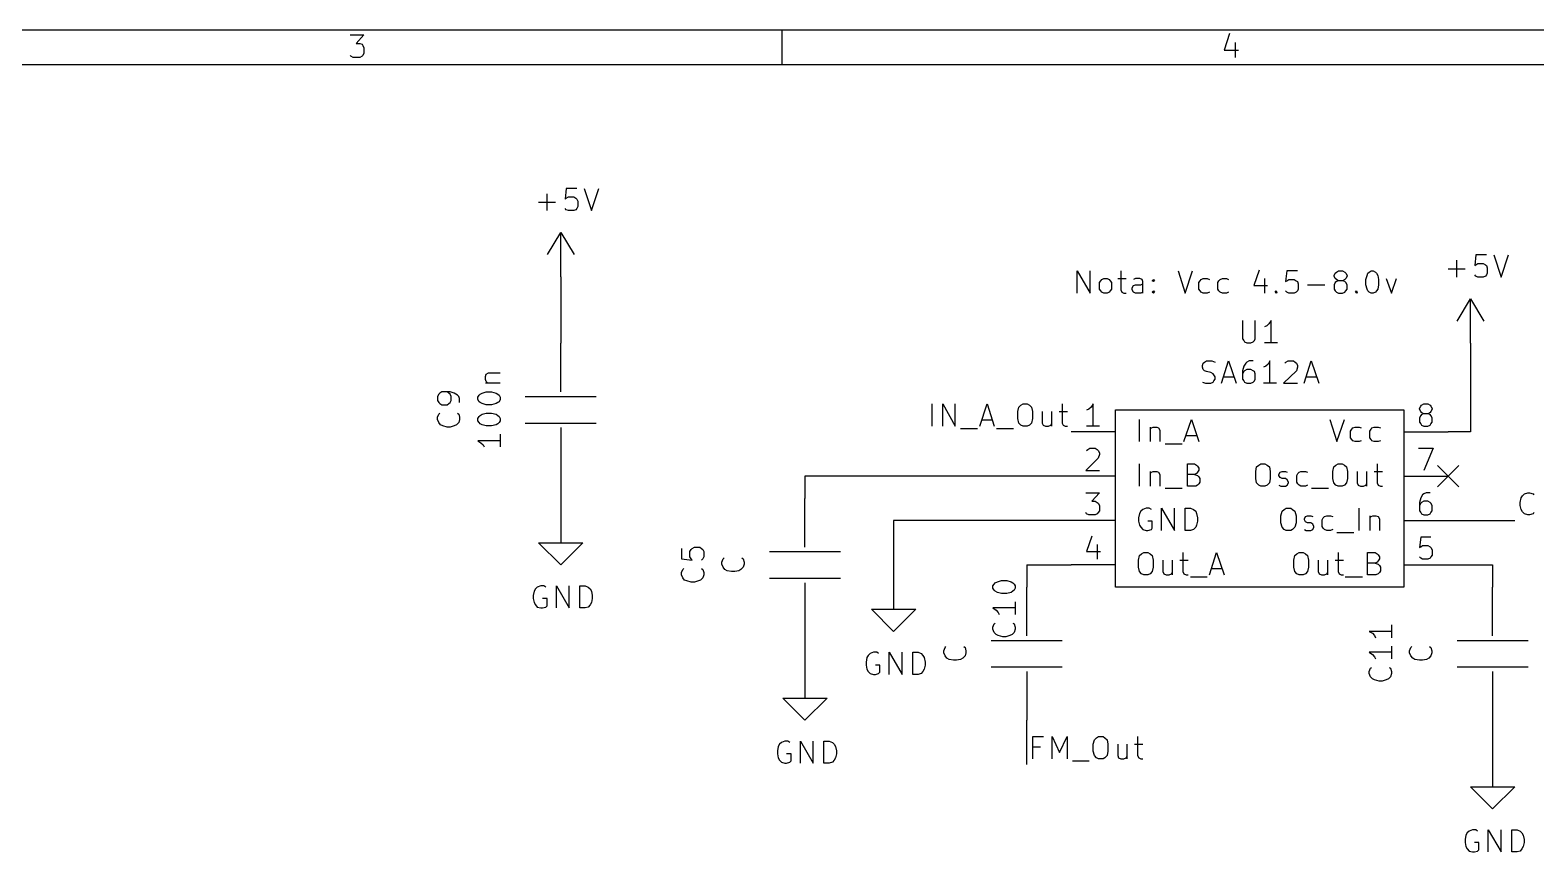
# Model space of a CAD drawing. Extents: x 0.4 to 11.3, y -7.9 to -0.4.
# Drawn here: x 4.604 to 7.998, y -2.247 to -0.394 of the extents above; entities that cross this region are included whole.
import ezdxf

# ---------------------------------------------------------------- set-up
doc = ezdxf.new("R2010")
doc.units = 0
doc.header["$MEASUREMENT"] = 0
for name, color, linetype in [('BLACK', 7, 'CONTINUOUS'), ('BLUE2', 5, 'CONTINUOUS'), ('BLUE3', 171, 'CONTINUOUS'), ('CYAN2', 4, 'CONTINUOUS'), ('GREEN2', 3, 'CONTINUOUS'), ('RED2', 1, 'CONTINUOUS')]:
    doc.layers.add(name, color=color, linetype=linetype)

msp = doc.modelspace()

# ---------------------------------------------------------------- linework, layer by layer
at = {"layer": 'BLACK', "linetype": 'CONTINUOUS'}
for p, q in [((6.637, -1.287), (6.637, -1.237)), ((6.661, -1.287), (6.661, -1.237)), ((6.661, -1.237), (6.689, -1.287)), ((6.689, -1.287), (6.689, -1.237)), ((6.744, -1.287), (6.761, -1.237)), ((6.761, -1.237), (6.777, -1.287)), ((6.83, -1.254), (6.832, -1.244)), ((6.83, -1.27), (6.83, -1.254)), ((6.832, -1.244), (6.837, -1.24)), ((6.837, -1.24), (6.842, -1.237)), ((6.842, -1.237), (6.851, -1.237)), ((6.851, -1.237), (6.856, -1.24)), ((6.856, -1.24), (6.861, -1.244)), ((6.861, -1.244), (6.863, -1.254)), ((6.863, -1.254), (6.863, -1.27)), ((6.885, -1.254), (6.885, -1.28)), ((6.906, -1.254), (6.906, -1.287)), ((6.923, -1.254), (6.942, -1.254)), ((6.93, -1.237), (6.93, -1.28)), ((6.749, -1.273), (6.773, -1.273)), ((6.832, -1.28), (6.83, -1.27)), ((6.837, -1.285), (6.832, -1.28)), ((6.842, -1.287), (6.837, -1.285)), ((6.851, -1.287), (6.842, -1.287)), ((6.856, -1.285), (6.851, -1.287)), ((6.861, -1.28), (6.856, -1.285)), ((6.863, -1.27), (6.861, -1.28)), ((6.885, -1.28), (6.887, -1.285)), ((6.887, -1.285), (6.892, -1.287)), ((6.892, -1.287), (6.899, -1.287)), ((6.899, -1.287), (6.904, -1.285)), ((6.904, -1.285), (6.906, -1.282)), ((6.93, -1.28), (6.932, -1.285)), ((6.932, -1.285), (6.937, -1.287)), ((6.937, -1.287), (6.942, -1.287)), ((6.701, -1.292), (6.739, -1.292)), ((6.782, -1.292), (6.82, -1.292)), ((7.962, -1.459), (7.964, -1.449)), ((7.962, -1.466), (7.962, -1.459)), ((7.964, -1.449), (7.967, -1.444)), ((7.967, -1.444), (7.972, -1.44)), ((7.972, -1.44), (7.979, -1.437)), ((7.979, -1.437), (7.983, -1.437)), ((7.983, -1.437), (7.991, -1.44)), ((7.991, -1.44), (7.993, -1.442)), ((7.964, -1.475), (7.962, -1.466)), ((7.967, -1.48), (7.964, -1.475)), ((7.972, -1.485), (7.967, -1.48)), ((7.979, -1.487), (7.972, -1.485)), ((7.983, -1.487), (7.979, -1.487)), ((7.991, -1.485), (7.983, -1.487)), ((7.993, -1.482), (7.991, -1.485)), ((6.864, -2.037), (6.864, -1.987)), ((6.864, -1.987), (6.888, -1.987)), ((6.907, -2.037), (6.907, -1.987)), ((6.907, -1.987), (6.924, -2.023)), ((6.924, -2.023), (6.941, -1.987)), ((6.941, -1.987), (6.941, -2.037)), ((7, -2.004), (7.003, -1.994)), ((7.003, -1.994), (7.007, -1.99)), ((7.007, -1.99), (7.012, -1.987)), ((7.012, -1.987), (7.022, -1.987)), ((7.022, -1.987), (7.026, -1.99)), ((7.026, -1.99), (7.031, -1.994)), ((7.031, -1.994), (7.033, -2.004)), ((7.1, -1.987), (7.1, -2.03)), ((6.881, -2.011), (6.864, -2.011)), ((7, -2.02), (7, -2.004)), ((7.003, -2.03), (7, -2.02)), ((7.007, -2.035), (7.003, -2.03)), ((7.012, -2.037), (7.007, -2.035)), ((7.026, -2.035), (7.022, -2.037)), ((7.031, -2.03), (7.026, -2.035)), ((7.033, -2.02), (7.031, -2.03)), ((7.033, -2.004), (7.033, -2.02)), ((7.055, -2.004), (7.055, -2.03)), ((7.055, -2.03), (7.057, -2.035)), ((7.057, -2.035), (7.062, -2.037)), ((7.069, -2.037), (7.074, -2.035)), ((7.074, -2.035), (7.076, -2.032)), ((7.076, -2.004), (7.076, -2.037)), ((7.093, -2.004), (7.112, -2.004)), ((7.1, -2.03), (7.103, -2.035)), ((7.103, -2.035), (7.107, -2.037)), ((6.953, -2.042), (6.991, -2.042)), ((7.022, -2.037), (7.012, -2.037)), ((7.062, -2.037), (7.069, -2.037)), ((7.107, -2.037), (7.112, -2.037))]:
    msp.add_line(p, q, dxfattribs=at)
at = {"layer": 'BLUE2', "linetype": 'CONTINUOUS'}
for p, q in [((7.776, -1.376), (7.824, -1.424)), ((7.824, -1.376), (7.776, -1.424))]:
    msp.add_line(p, q, dxfattribs=at)
at = {"layer": 'BLUE3', "linetype": 'CONTINUOUS'}
for p, q in [((6.964, -0.987), (6.964, -0.937)), ((6.964, -0.937), (6.993, -0.987)), ((6.993, -0.987), (6.993, -0.937)), ((7.062, -0.937), (7.062, -0.98)), ((7.191, -0.937), (7.207, -0.987)), ((7.207, -0.987), (7.224, -0.937)), ((7.374, -0.935), (7.362, -0.97)), ((7.436, -0.937), (7.433, -0.961)), ((7.46, -0.937), (7.436, -0.937)), ((7.543, -0.947), (7.545, -0.942)), ((7.543, -0.949), (7.543, -0.947)), ((7.545, -0.954), (7.543, -0.949)), ((7.545, -0.942), (7.548, -0.94)), ((7.548, -0.94), (7.553, -0.937)), ((7.553, -0.937), (7.562, -0.937)), ((7.562, -0.937), (7.567, -0.94)), ((7.567, -0.94), (7.569, -0.942)), ((7.569, -0.942), (7.572, -0.947)), ((7.572, -0.949), (7.569, -0.954)), ((7.572, -0.947), (7.572, -0.949)), ((7.614, -0.956), (7.617, -0.947)), ((7.617, -0.947), (7.619, -0.942)), ((7.619, -0.942), (7.622, -0.94)), ((7.622, -0.94), (7.626, -0.937)), ((7.626, -0.937), (7.631, -0.937)), ((7.631, -0.937), (7.636, -0.94)), ((7.636, -0.94), (7.638, -0.942)), ((7.638, -0.942), (7.641, -0.947)), ((7.641, -0.947), (7.643, -0.956)), ((7.014, -0.963), (7.017, -0.959)), ((7.014, -0.978), (7.014, -0.963)), ((7.017, -0.982), (7.014, -0.978)), ((7.017, -0.959), (7.019, -0.956)), ((7.019, -0.985), (7.017, -0.982)), ((7.019, -0.956), (7.024, -0.954)), ((7.024, -0.954), (7.031, -0.954)), ((7.031, -0.954), (7.036, -0.956)), ((7.036, -0.956), (7.038, -0.959)), ((7.038, -0.982), (7.036, -0.985)), ((7.038, -0.959), (7.041, -0.963)), ((7.041, -0.978), (7.038, -0.982)), ((7.041, -0.963), (7.041, -0.978)), ((7.055, -0.954), (7.074, -0.954)), ((7.062, -0.98), (7.064, -0.985)), ((7.088, -0.975), (7.091, -0.97)), ((7.088, -0.98), (7.088, -0.975)), ((7.091, -0.985), (7.088, -0.98)), ((7.095, -0.954), (7.091, -0.956)), ((7.091, -0.97), (7.095, -0.968)), ((7.105, -0.954), (7.095, -0.954)), ((7.095, -0.968), (7.107, -0.968)), ((7.11, -0.956), (7.105, -0.954)), ((7.107, -0.968), (7.112, -0.966)), ((7.112, -0.961), (7.11, -0.956)), ((7.112, -0.987), (7.112, -0.961)), ((7.133, -0.959), (7.136, -0.956)), ((7.136, -0.961), (7.133, -0.959)), ((7.133, -0.985), (7.136, -0.982)), ((7.136, -0.956), (7.138, -0.959)), ((7.136, -0.956), (7.136, -0.961)), ((7.138, -0.959), (7.136, -0.961)), ((7.136, -0.982), (7.138, -0.985)), ((7.136, -0.982), (7.136, -0.987)), ((7.238, -0.963), (7.241, -0.959)), ((7.238, -0.978), (7.238, -0.963)), ((7.241, -0.982), (7.238, -0.978)), ((7.241, -0.959), (7.243, -0.956)), ((7.243, -0.985), (7.241, -0.982)), ((7.243, -0.956), (7.248, -0.954)), ((7.248, -0.954), (7.257, -0.954)), ((7.257, -0.954), (7.262, -0.956)), ((7.281, -0.963), (7.283, -0.959)), ((7.281, -0.978), (7.281, -0.963)), ((7.283, -0.982), (7.281, -0.978)), ((7.283, -0.959), (7.286, -0.956)), ((7.286, -0.985), (7.283, -0.982)), ((7.286, -0.956), (7.291, -0.954)), ((7.291, -0.954), (7.3, -0.954)), ((7.3, -0.954), (7.305, -0.956)), ((7.362, -0.97), (7.393, -0.97)), ((7.386, -0.954), (7.386, -0.987)), ((7.41, -0.985), (7.412, -0.982)), ((7.412, -0.982), (7.414, -0.985)), ((7.412, -0.982), (7.412, -0.987)), ((7.433, -0.961), (7.436, -0.959)), ((7.436, -0.985), (7.433, -0.982)), ((7.436, -0.959), (7.441, -0.956)), ((7.441, -0.956), (7.453, -0.956)), ((7.453, -0.956), (7.457, -0.959)), ((7.457, -0.959), (7.46, -0.961)), ((7.46, -0.982), (7.457, -0.985)), ((7.46, -0.961), (7.462, -0.966)), ((7.462, -0.978), (7.46, -0.982)), ((7.462, -0.966), (7.462, -0.978)), ((7.483, -0.968), (7.522, -0.968)), ((7.545, -0.963), (7.543, -0.968)), ((7.543, -0.968), (7.543, -0.978)), ((7.543, -0.978), (7.545, -0.982)), ((7.548, -0.956), (7.545, -0.954)), ((7.548, -0.961), (7.545, -0.963)), ((7.545, -0.982), (7.548, -0.985)), ((7.553, -0.959), (7.548, -0.956)), ((7.553, -0.959), (7.548, -0.961)), ((7.562, -0.959), (7.553, -0.959)), ((7.567, -0.956), (7.562, -0.959)), ((7.567, -0.961), (7.562, -0.959)), ((7.569, -0.954), (7.567, -0.956)), ((7.569, -0.963), (7.567, -0.961)), ((7.567, -0.985), (7.569, -0.982)), ((7.572, -0.968), (7.569, -0.963)), ((7.569, -0.982), (7.572, -0.978)), ((7.572, -0.978), (7.572, -0.968)), ((7.591, -0.985), (7.593, -0.982)), ((7.593, -0.982), (7.595, -0.985)), ((7.593, -0.982), (7.593, -0.987)), ((7.614, -0.968), (7.614, -0.956)), ((7.617, -0.978), (7.614, -0.968)), ((7.619, -0.982), (7.617, -0.978)), ((7.622, -0.985), (7.619, -0.982)), ((7.638, -0.982), (7.636, -0.985)), ((7.641, -0.978), (7.638, -0.982)), ((7.643, -0.968), (7.641, -0.978)), ((7.643, -0.956), (7.643, -0.968)), ((7.66, -0.954), (7.672, -0.987)), ((7.672, -0.987), (7.683, -0.954)), ((7.024, -0.987), (7.019, -0.985)), ((7.031, -0.987), (7.024, -0.987)), ((7.036, -0.985), (7.031, -0.987)), ((7.064, -0.985), (7.069, -0.987)), ((7.069, -0.987), (7.074, -0.987)), ((7.095, -0.987), (7.091, -0.985)), ((7.107, -0.987), (7.095, -0.987)), ((7.112, -0.985), (7.107, -0.987)), ((7.136, -0.987), (7.133, -0.985)), ((7.138, -0.985), (7.136, -0.987)), ((7.248, -0.987), (7.243, -0.985)), ((7.257, -0.987), (7.248, -0.987)), ((7.262, -0.985), (7.257, -0.987)), ((7.291, -0.987), (7.286, -0.985)), ((7.3, -0.987), (7.291, -0.987)), ((7.305, -0.985), (7.3, -0.987)), ((7.412, -0.987), (7.41, -0.985)), ((7.414, -0.985), (7.412, -0.987)), ((7.441, -0.987), (7.436, -0.985)), ((7.453, -0.987), (7.441, -0.987)), ((7.457, -0.985), (7.453, -0.987)), ((7.548, -0.985), (7.553, -0.987)), ((7.553, -0.987), (7.562, -0.987)), ((7.562, -0.987), (7.567, -0.985)), ((7.593, -0.987), (7.591, -0.985)), ((7.595, -0.985), (7.593, -0.987)), ((7.626, -0.987), (7.622, -0.985)), ((7.631, -0.987), (7.626, -0.987)), ((7.636, -0.985), (7.631, -0.987))]:
    msp.add_line(p, q, dxfattribs=at)
at = {"layer": 'CYAN2', "linetype": 'CONTINUOUS'}
for p, q in [((5.769, -0.801), (5.769, -0.763)), ((5.812, -0.751), (5.81, -0.775)), ((5.81, -0.775), (5.812, -0.773)), ((5.836, -0.751), (5.812, -0.751)), ((5.812, -0.773), (5.817, -0.77)), ((5.817, -0.77), (5.829, -0.77)), ((5.829, -0.77), (5.834, -0.773)), ((5.834, -0.773), (5.836, -0.775)), ((5.836, -0.775), (5.838, -0.78)), ((5.838, -0.78), (5.838, -0.792)), ((5.853, -0.751), (5.869, -0.801)), ((5.869, -0.801), (5.886, -0.751)), ((5.75, -0.782), (5.788, -0.782)), ((5.812, -0.799), (5.81, -0.796)), ((5.817, -0.801), (5.812, -0.799)), ((5.829, -0.801), (5.817, -0.801)), ((5.834, -0.799), (5.829, -0.801)), ((5.836, -0.796), (5.834, -0.799)), ((5.838, -0.792), (5.836, -0.796)), ((7.819, -0.951), (7.819, -0.913)), ((7.862, -0.901), (7.86, -0.925)), ((7.886, -0.901), (7.862, -0.901)), ((7.903, -0.901), (7.919, -0.951)), ((7.919, -0.951), (7.936, -0.901)), ((7.8, -0.932), (7.838, -0.932)), ((7.86, -0.925), (7.862, -0.923)), ((7.862, -0.949), (7.86, -0.946)), ((7.862, -0.923), (7.867, -0.92)), ((7.867, -0.951), (7.862, -0.949)), ((7.867, -0.92), (7.879, -0.92)), ((7.879, -0.92), (7.884, -0.923)), ((7.884, -0.949), (7.879, -0.951)), ((7.884, -0.923), (7.886, -0.925)), ((7.886, -0.946), (7.884, -0.949)), ((7.886, -0.925), (7.888, -0.93)), ((7.888, -0.942), (7.886, -0.946)), ((7.888, -0.93), (7.888, -0.942)), ((7.879, -0.951), (7.867, -0.951)), ((7.336, -1.049), (7.336, -1.09)), ((7.365, -1.09), (7.365, -1.049)), ((7.401, -1.049), (7.396, -1.056)), ((7.401, -1.099), (7.401, -1.049)), ((7.391, -1.061), (7.386, -1.063)), ((7.396, -1.056), (7.391, -1.061)), ((7.336, -1.09), (7.339, -1.094)), ((7.339, -1.094), (7.341, -1.097)), ((7.341, -1.097), (7.346, -1.099)), ((7.346, -1.099), (7.355, -1.099)), ((7.355, -1.099), (7.36, -1.097)), ((7.36, -1.097), (7.363, -1.094)), ((7.363, -1.094), (7.365, -1.09)), ((7.415, -1.099), (7.386, -1.099)), ((7.246, -1.15), (7.248, -1.145)), ((7.246, -1.154), (7.246, -1.15)), ((7.248, -1.145), (7.251, -1.143)), ((7.251, -1.143), (7.255, -1.14)), ((7.255, -1.14), (7.267, -1.14)), ((7.267, -1.14), (7.275, -1.143)), ((7.289, -1.19), (7.305, -1.14)), ((7.305, -1.14), (7.322, -1.19)), ((7.339, -1.152), (7.336, -1.162)), ((7.344, -1.145), (7.339, -1.152)), ((7.346, -1.143), (7.344, -1.145)), ((7.351, -1.14), (7.346, -1.143)), ((7.36, -1.14), (7.351, -1.14)), ((7.389, -1.152), (7.384, -1.154)), ((7.394, -1.147), (7.389, -1.152)), ((7.398, -1.14), (7.394, -1.147)), ((7.398, -1.19), (7.398, -1.14)), ((7.432, -1.145), (7.434, -1.143)), ((7.434, -1.143), (7.439, -1.14)), ((7.439, -1.14), (7.451, -1.14)), ((7.451, -1.14), (7.455, -1.143)), ((7.455, -1.143), (7.458, -1.145)), ((7.458, -1.145), (7.46, -1.15)), ((7.46, -1.15), (7.46, -1.154)), ((7.475, -1.19), (7.491, -1.14)), ((7.491, -1.14), (7.508, -1.19)), ((5.63, -1.175), (5.632, -1.17)), ((5.63, -1.182), (5.63, -1.175)), ((5.632, -1.186), (5.63, -1.182)), ((5.632, -1.17), (5.637, -1.167)), ((5.635, -1.189), (5.632, -1.186)), ((5.637, -1.167), (5.663, -1.167)), ((7.248, -1.159), (7.246, -1.154)), ((7.251, -1.162), (7.248, -1.159)), ((7.255, -1.164), (7.251, -1.162)), ((7.265, -1.166), (7.255, -1.164)), ((7.27, -1.169), (7.265, -1.166)), ((7.272, -1.171), (7.27, -1.169)), ((7.27, -1.188), (7.272, -1.185)), ((7.275, -1.176), (7.272, -1.171)), ((7.272, -1.185), (7.275, -1.181)), ((7.275, -1.181), (7.275, -1.176)), ((7.294, -1.176), (7.317, -1.176)), ((7.336, -1.162), (7.336, -1.181)), ((7.339, -1.164), (7.336, -1.169)), ((7.336, -1.181), (7.339, -1.185)), ((7.341, -1.162), (7.339, -1.164)), ((7.339, -1.185), (7.341, -1.188)), ((7.346, -1.159), (7.341, -1.162)), ((7.355, -1.159), (7.346, -1.159)), ((7.36, -1.162), (7.355, -1.159)), ((7.363, -1.164), (7.36, -1.162)), ((7.36, -1.188), (7.363, -1.185)), ((7.365, -1.169), (7.363, -1.164)), ((7.363, -1.185), (7.365, -1.181)), ((7.365, -1.181), (7.365, -1.169)), ((7.458, -1.162), (7.429, -1.19)), ((7.46, -1.154), (7.458, -1.162)), ((7.479, -1.176), (7.503, -1.176)), ((5.525, -1.215), (5.522, -1.22)), ((5.522, -1.22), (5.522, -1.229)), ((5.527, -1.213), (5.525, -1.215)), ((5.532, -1.21), (5.527, -1.213)), ((5.551, -1.21), (5.532, -1.21)), ((5.548, -1.213), (5.544, -1.21)), ((5.551, -1.215), (5.548, -1.213)), ((5.56, -1.213), (5.551, -1.21)), ((5.553, -1.22), (5.551, -1.215)), ((5.553, -1.229), (5.553, -1.22)), ((5.567, -1.217), (5.56, -1.213)), ((5.57, -1.22), (5.567, -1.217)), ((5.572, -1.225), (5.57, -1.22)), ((5.613, -1.222), (5.616, -1.217)), ((5.616, -1.217), (5.618, -1.215)), ((5.618, -1.215), (5.623, -1.213)), ((5.623, -1.213), (5.632, -1.21)), ((5.63, -1.189), (5.663, -1.189)), ((5.632, -1.21), (5.644, -1.21)), ((5.644, -1.21), (5.654, -1.213)), ((5.654, -1.213), (5.658, -1.215)), ((5.658, -1.215), (5.661, -1.217)), ((5.661, -1.217), (5.663, -1.222)), ((7.246, -1.188), (7.253, -1.19)), ((7.253, -1.19), (7.265, -1.19)), ((7.265, -1.19), (7.27, -1.188)), ((7.341, -1.188), (7.346, -1.19)), ((7.346, -1.19), (7.355, -1.19)), ((7.355, -1.19), (7.36, -1.188)), ((7.413, -1.19), (7.384, -1.19)), ((7.429, -1.19), (7.46, -1.19)), ((5.522, -1.229), (5.525, -1.234)), ((5.525, -1.234), (5.527, -1.236)), ((5.527, -1.236), (5.532, -1.239)), ((5.532, -1.239), (5.544, -1.239)), ((5.544, -1.239), (5.548, -1.236)), ((5.548, -1.236), (5.551, -1.234)), ((5.551, -1.234), (5.553, -1.229)), ((5.572, -1.234), (5.572, -1.225)), ((5.613, -1.227), (5.613, -1.222)), ((5.616, -1.232), (5.613, -1.227)), ((5.618, -1.234), (5.616, -1.232)), ((5.623, -1.236), (5.618, -1.234)), ((5.632, -1.239), (5.623, -1.236)), ((5.644, -1.239), (5.632, -1.239)), ((5.654, -1.236), (5.644, -1.239)), ((5.658, -1.234), (5.654, -1.236)), ((5.661, -1.232), (5.658, -1.234)), ((5.663, -1.227), (5.661, -1.232)), ((5.663, -1.222), (5.663, -1.227)), ((5.522, -1.267), (5.525, -1.26)), ((5.522, -1.272), (5.522, -1.267)), ((5.525, -1.279), (5.522, -1.272)), ((5.525, -1.26), (5.527, -1.258)), ((5.529, -1.284), (5.525, -1.279)), ((5.534, -1.286), (5.529, -1.284)), ((5.544, -1.289), (5.534, -1.286)), ((5.551, -1.289), (5.544, -1.289)), ((5.56, -1.286), (5.551, -1.289)), ((5.565, -1.284), (5.56, -1.286)), ((5.57, -1.279), (5.565, -1.284)), ((5.567, -1.258), (5.57, -1.26)), ((5.57, -1.26), (5.572, -1.267)), ((5.572, -1.272), (5.57, -1.279)), ((5.572, -1.267), (5.572, -1.272)), ((5.613, -1.27), (5.616, -1.265)), ((5.613, -1.275), (5.613, -1.27)), ((5.616, -1.279), (5.613, -1.275)), ((5.616, -1.265), (5.618, -1.263)), ((5.618, -1.282), (5.616, -1.279)), ((5.618, -1.263), (5.623, -1.26)), ((5.623, -1.284), (5.618, -1.282)), ((5.623, -1.26), (5.632, -1.258)), ((5.632, -1.286), (5.623, -1.284)), ((5.632, -1.258), (5.644, -1.258)), ((5.644, -1.286), (5.632, -1.286)), ((5.644, -1.258), (5.654, -1.26)), ((5.654, -1.284), (5.644, -1.286)), ((5.654, -1.26), (5.658, -1.263)), ((5.658, -1.282), (5.654, -1.284)), ((5.658, -1.263), (5.661, -1.265)), ((5.661, -1.279), (5.658, -1.282)), ((5.661, -1.265), (5.663, -1.27)), ((5.663, -1.275), (5.661, -1.279)), ((5.663, -1.27), (5.663, -1.275)), ((7.104, -1.322), (7.104, -1.272)), ((7.128, -1.289), (7.128, -1.322)), ((7.131, -1.291), (7.135, -1.289)), ((7.135, -1.289), (7.143, -1.289)), ((7.143, -1.289), (7.147, -1.291)), ((7.204, -1.322), (7.221, -1.272)), ((7.221, -1.272), (7.238, -1.322)), ((7.533, -1.272), (7.549, -1.322)), ((7.549, -1.322), (7.566, -1.272)), ((7.585, -1.291), (7.59, -1.289)), ((7.59, -1.289), (7.599, -1.289)), ((7.599, -1.289), (7.604, -1.291)), ((7.628, -1.291), (7.633, -1.289)), ((7.633, -1.289), (7.642, -1.289)), ((7.642, -1.289), (7.647, -1.291)), ((5.663, -1.32), (5.613, -1.32)), ((5.613, -1.32), (5.62, -1.325)), ((5.663, -1.305), (5.663, -1.334)), ((7.128, -1.294), (7.131, -1.291)), ((7.147, -1.291), (7.15, -1.296)), ((7.15, -1.296), (7.15, -1.322)), ((7.209, -1.308), (7.233, -1.308)), ((7.58, -1.298), (7.583, -1.294)), ((7.58, -1.313), (7.58, -1.298)), ((7.583, -1.317), (7.58, -1.313)), ((7.583, -1.294), (7.585, -1.291)), ((7.585, -1.32), (7.583, -1.317)), ((7.59, -1.322), (7.585, -1.32)), ((7.599, -1.322), (7.59, -1.322)), ((7.604, -1.32), (7.599, -1.322)), ((7.623, -1.298), (7.626, -1.294)), ((7.623, -1.313), (7.623, -1.298)), ((7.626, -1.317), (7.623, -1.313)), ((7.626, -1.294), (7.628, -1.291)), ((7.628, -1.32), (7.626, -1.317)), ((7.633, -1.322), (7.628, -1.32)), ((7.642, -1.322), (7.633, -1.322)), ((7.647, -1.32), (7.642, -1.322)), ((5.62, -1.325), (5.625, -1.329)), ((5.625, -1.329), (5.627, -1.334)), ((7.162, -1.327), (7.2, -1.327)), ((7.104, -1.422), (7.104, -1.372)), ((7.128, -1.389), (7.128, -1.422)), ((7.128, -1.394), (7.131, -1.391)), ((7.131, -1.391), (7.135, -1.389)), ((7.135, -1.389), (7.143, -1.389)), ((7.143, -1.389), (7.147, -1.391)), ((7.147, -1.391), (7.15, -1.396)), ((7.212, -1.422), (7.212, -1.372)), ((7.212, -1.372), (7.228, -1.372)), ((7.228, -1.372), (7.233, -1.375)), ((7.233, -1.375), (7.235, -1.377)), ((7.235, -1.391), (7.233, -1.394)), ((7.235, -1.377), (7.238, -1.382)), ((7.238, -1.386), (7.235, -1.391)), ((7.238, -1.382), (7.238, -1.386)), ((7.366, -1.389), (7.368, -1.379)), ((7.366, -1.405), (7.366, -1.389)), ((7.368, -1.379), (7.373, -1.375)), ((7.373, -1.375), (7.378, -1.372)), ((7.378, -1.372), (7.387, -1.372)), ((7.387, -1.372), (7.392, -1.375)), ((7.392, -1.375), (7.397, -1.379)), ((7.397, -1.379), (7.399, -1.389)), ((7.399, -1.389), (7.399, -1.405)), ((7.418, -1.396), (7.421, -1.391)), ((7.421, -1.391), (7.426, -1.389)), ((7.426, -1.389), (7.433, -1.389)), ((7.433, -1.389), (7.437, -1.391)), ((7.461, -1.394), (7.464, -1.391)), ((7.464, -1.391), (7.468, -1.389)), ((7.468, -1.389), (7.478, -1.389)), ((7.478, -1.389), (7.483, -1.391)), ((7.54, -1.389), (7.542, -1.379)), ((7.54, -1.405), (7.54, -1.389)), ((7.542, -1.379), (7.547, -1.375)), ((7.547, -1.375), (7.552, -1.372)), ((7.552, -1.372), (7.561, -1.372)), ((7.561, -1.372), (7.566, -1.375)), ((7.566, -1.375), (7.571, -1.379)), ((7.571, -1.379), (7.573, -1.389)), ((7.573, -1.389), (7.573, -1.405)), ((7.595, -1.389), (7.595, -1.415)), ((7.616, -1.389), (7.616, -1.422)), ((7.633, -1.389), (7.652, -1.389)), ((7.64, -1.372), (7.64, -1.415)), ((7.15, -1.396), (7.15, -1.422)), ((7.228, -1.396), (7.212, -1.396)), ((7.231, -1.422), (7.212, -1.422)), ((7.233, -1.394), (7.228, -1.396)), ((7.228, -1.396), (7.235, -1.398)), ((7.235, -1.42), (7.231, -1.422)), ((7.235, -1.398), (7.238, -1.401)), ((7.238, -1.417), (7.235, -1.42)), ((7.238, -1.401), (7.24, -1.405)), ((7.24, -1.413), (7.238, -1.417)), ((7.24, -1.405), (7.24, -1.413)), ((7.368, -1.415), (7.366, -1.405)), ((7.373, -1.42), (7.368, -1.415)), ((7.378, -1.422), (7.373, -1.42)), ((7.387, -1.422), (7.378, -1.422)), ((7.392, -1.42), (7.387, -1.422)), ((7.397, -1.415), (7.392, -1.42)), ((7.399, -1.405), (7.397, -1.415)), ((7.418, -1.398), (7.418, -1.396)), ((7.421, -1.403), (7.418, -1.398)), ((7.418, -1.42), (7.423, -1.422)), ((7.426, -1.405), (7.421, -1.403)), ((7.423, -1.422), (7.433, -1.422)), ((7.433, -1.405), (7.426, -1.405)), ((7.437, -1.408), (7.433, -1.405)), ((7.433, -1.422), (7.437, -1.42)), ((7.44, -1.413), (7.437, -1.408)), ((7.437, -1.42), (7.44, -1.415)), ((7.44, -1.415), (7.44, -1.413)), ((7.459, -1.398), (7.461, -1.394)), ((7.459, -1.413), (7.459, -1.398)), ((7.461, -1.417), (7.459, -1.413)), ((7.464, -1.42), (7.461, -1.417)), ((7.468, -1.422), (7.464, -1.42)), ((7.478, -1.422), (7.468, -1.422)), ((7.483, -1.42), (7.478, -1.422)), ((7.542, -1.415), (7.54, -1.405)), ((7.547, -1.42), (7.542, -1.415)), ((7.552, -1.422), (7.547, -1.42)), ((7.561, -1.422), (7.552, -1.422)), ((7.566, -1.42), (7.561, -1.422)), ((7.571, -1.415), (7.566, -1.42)), ((7.573, -1.405), (7.571, -1.415)), ((7.595, -1.415), (7.597, -1.42)), ((7.597, -1.42), (7.602, -1.422)), ((7.602, -1.422), (7.609, -1.422)), ((7.609, -1.422), (7.614, -1.42)), ((7.614, -1.42), (7.616, -1.417)), ((7.64, -1.415), (7.642, -1.42)), ((7.642, -1.42), (7.647, -1.422)), ((7.647, -1.422), (7.652, -1.422)), ((7.162, -1.427), (7.2, -1.427)), ((7.492, -1.427), (7.53, -1.427)), ((7.104, -1.484), (7.102, -1.494)), ((7.107, -1.479), (7.104, -1.484)), ((7.112, -1.475), (7.107, -1.479)), ((7.119, -1.472), (7.112, -1.475)), ((7.126, -1.472), (7.119, -1.472)), ((7.131, -1.475), (7.126, -1.472)), ((7.154, -1.522), (7.154, -1.472)), ((7.154, -1.472), (7.183, -1.522)), ((7.183, -1.522), (7.183, -1.472)), ((7.207, -1.522), (7.207, -1.472)), ((7.207, -1.472), (7.219, -1.472)), ((7.219, -1.472), (7.226, -1.475)), ((7.226, -1.475), (7.231, -1.479)), ((7.231, -1.479), (7.233, -1.484)), ((7.233, -1.484), (7.235, -1.494)), ((7.423, -1.489), (7.426, -1.479)), ((7.423, -1.505), (7.423, -1.489)), ((7.426, -1.479), (7.43, -1.475)), ((7.43, -1.475), (7.435, -1.472)), ((7.435, -1.472), (7.445, -1.472)), ((7.445, -1.472), (7.449, -1.475)), ((7.449, -1.475), (7.454, -1.479)), ((7.454, -1.479), (7.457, -1.489)), ((7.457, -1.489), (7.457, -1.505)), ((7.476, -1.496), (7.478, -1.491)), ((7.478, -1.491), (7.483, -1.489)), ((7.483, -1.489), (7.49, -1.489)), ((7.49, -1.489), (7.495, -1.491)), ((7.518, -1.494), (7.521, -1.491)), ((7.521, -1.491), (7.526, -1.489)), ((7.526, -1.489), (7.535, -1.489)), ((7.535, -1.489), (7.54, -1.491)), ((7.599, -1.522), (7.599, -1.472)), ((7.623, -1.489), (7.623, -1.522)), ((7.623, -1.494), (7.626, -1.491)), ((7.626, -1.491), (7.63, -1.489)), ((7.63, -1.489), (7.637, -1.489)), ((7.637, -1.489), (7.642, -1.491)), ((7.642, -1.491), (7.645, -1.496)), ((7.102, -1.494), (7.102, -1.501)), ((7.102, -1.501), (7.104, -1.51)), ((7.104, -1.51), (7.107, -1.515)), ((7.107, -1.515), (7.112, -1.52)), ((7.112, -1.52), (7.119, -1.522)), ((7.119, -1.522), (7.123, -1.522)), ((7.133, -1.501), (7.123, -1.501)), ((7.123, -1.522), (7.131, -1.52)), ((7.131, -1.52), (7.133, -1.517)), ((7.133, -1.517), (7.133, -1.501)), ((7.219, -1.522), (7.207, -1.522)), ((7.226, -1.52), (7.219, -1.522)), ((7.231, -1.515), (7.226, -1.52)), ((7.233, -1.51), (7.231, -1.515)), ((7.235, -1.501), (7.233, -1.51)), ((7.235, -1.494), (7.235, -1.501)), ((7.426, -1.515), (7.423, -1.505)), ((7.43, -1.52), (7.426, -1.515)), ((7.435, -1.522), (7.43, -1.52)), ((7.445, -1.522), (7.435, -1.522)), ((7.449, -1.52), (7.445, -1.522)), ((7.454, -1.515), (7.449, -1.52)), ((7.457, -1.505), (7.454, -1.515)), ((7.476, -1.498), (7.476, -1.496)), ((7.478, -1.503), (7.476, -1.498)), ((7.476, -1.52), (7.48, -1.522)), ((7.483, -1.505), (7.478, -1.503)), ((7.48, -1.522), (7.49, -1.522)), ((7.49, -1.505), (7.483, -1.505)), ((7.495, -1.508), (7.49, -1.505)), ((7.49, -1.522), (7.495, -1.52)), ((7.497, -1.513), (7.495, -1.508)), ((7.495, -1.52), (7.497, -1.515)), ((7.497, -1.515), (7.497, -1.513)), ((7.516, -1.498), (7.518, -1.494)), ((7.516, -1.513), (7.516, -1.498)), ((7.518, -1.517), (7.516, -1.513)), ((7.521, -1.52), (7.518, -1.517)), ((7.526, -1.522), (7.521, -1.52)), ((7.535, -1.522), (7.526, -1.522)), ((7.54, -1.52), (7.535, -1.522)), ((7.549, -1.527), (7.587, -1.527)), ((7.645, -1.496), (7.645, -1.522)), ((6.096, -1.563), (6.101, -1.56)), ((6.101, -1.56), (6.113, -1.56)), ((6.113, -1.56), (6.117, -1.563)), ((6.072, -1.563), (6.072, -1.586)), ((6.072, -1.586), (6.096, -1.589)), ((6.091, -1.57), (6.094, -1.565)), ((6.091, -1.582), (6.091, -1.57)), ((6.094, -1.586), (6.091, -1.582)), ((6.094, -1.565), (6.096, -1.563)), ((6.096, -1.589), (6.094, -1.586)), ((6.117, -1.563), (6.12, -1.565)), ((6.12, -1.586), (6.117, -1.589)), ((6.12, -1.565), (6.122, -1.57)), ((6.122, -1.582), (6.12, -1.586)), ((6.122, -1.57), (6.122, -1.582)), ((6.163, -1.594), (6.166, -1.586)), ((6.163, -1.598), (6.163, -1.594)), ((6.166, -1.586), (6.168, -1.584)), ((6.208, -1.584), (6.211, -1.586)), ((6.211, -1.586), (6.213, -1.594)), ((6.213, -1.594), (6.213, -1.598)), ((7.102, -1.589), (7.104, -1.579)), ((7.102, -1.605), (7.102, -1.589)), ((7.104, -1.579), (7.109, -1.575)), ((7.109, -1.575), (7.114, -1.572)), ((7.114, -1.572), (7.123, -1.572)), ((7.123, -1.572), (7.128, -1.575)), ((7.128, -1.575), (7.133, -1.579)), ((7.133, -1.579), (7.135, -1.589)), ((7.135, -1.589), (7.135, -1.605)), ((7.157, -1.589), (7.157, -1.615)), ((7.178, -1.589), (7.178, -1.622)), ((7.195, -1.589), (7.214, -1.589)), ((7.202, -1.572), (7.202, -1.615)), ((7.262, -1.622), (7.278, -1.572)), ((7.278, -1.572), (7.295, -1.622)), ((7.452, -1.589), (7.454, -1.579)), ((7.452, -1.605), (7.452, -1.589)), ((7.454, -1.579), (7.459, -1.575)), ((7.459, -1.575), (7.464, -1.572)), ((7.464, -1.572), (7.473, -1.572)), ((7.473, -1.572), (7.478, -1.575)), ((7.478, -1.575), (7.483, -1.579)), ((7.483, -1.579), (7.485, -1.589)), ((7.485, -1.589), (7.485, -1.605)), ((7.507, -1.589), (7.507, -1.615)), ((7.528, -1.589), (7.528, -1.622)), ((7.545, -1.589), (7.564, -1.589)), ((7.552, -1.572), (7.552, -1.615)), ((7.618, -1.622), (7.618, -1.572)), ((7.618, -1.572), (7.635, -1.572)), ((7.635, -1.572), (7.64, -1.575)), ((7.64, -1.594), (7.635, -1.596)), ((7.64, -1.575), (7.642, -1.577)), ((7.642, -1.591), (7.64, -1.594)), ((7.642, -1.577), (7.645, -1.582)), ((7.645, -1.586), (7.642, -1.591)), ((7.645, -1.582), (7.645, -1.586)), ((6.072, -1.617), (6.075, -1.61)), ((6.072, -1.622), (6.072, -1.617)), ((6.075, -1.629), (6.072, -1.622)), ((6.075, -1.61), (6.077, -1.608)), ((6.117, -1.608), (6.12, -1.61)), ((6.12, -1.61), (6.122, -1.617)), ((6.122, -1.622), (6.12, -1.629)), ((6.122, -1.617), (6.122, -1.622)), ((6.166, -1.605), (6.163, -1.598)), ((6.17, -1.61), (6.166, -1.605)), ((6.175, -1.613), (6.17, -1.61)), ((6.185, -1.615), (6.175, -1.613)), ((6.192, -1.615), (6.185, -1.615)), ((6.201, -1.613), (6.192, -1.615)), ((6.206, -1.61), (6.201, -1.613)), ((6.211, -1.605), (6.206, -1.61)), ((6.213, -1.598), (6.211, -1.605)), ((7.104, -1.615), (7.102, -1.605)), ((7.109, -1.62), (7.104, -1.615)), ((7.114, -1.622), (7.109, -1.62)), ((7.123, -1.622), (7.114, -1.622)), ((7.128, -1.62), (7.123, -1.622)), ((7.133, -1.615), (7.128, -1.62)), ((7.135, -1.605), (7.133, -1.615)), ((7.157, -1.615), (7.159, -1.62)), ((7.159, -1.62), (7.164, -1.622)), ((7.164, -1.622), (7.171, -1.622)), ((7.171, -1.622), (7.176, -1.62)), ((7.176, -1.62), (7.178, -1.617)), ((7.202, -1.615), (7.204, -1.62)), ((7.204, -1.62), (7.209, -1.622)), ((7.209, -1.622), (7.214, -1.622)), ((7.219, -1.627), (7.257, -1.627)), ((7.266, -1.608), (7.29, -1.608)), ((7.454, -1.615), (7.452, -1.605)), ((7.459, -1.62), (7.454, -1.615)), ((7.464, -1.622), (7.459, -1.62)), ((7.473, -1.622), (7.464, -1.622)), ((7.478, -1.62), (7.473, -1.622)), ((7.483, -1.615), (7.478, -1.62)), ((7.485, -1.605), (7.483, -1.615)), ((7.507, -1.615), (7.509, -1.62)), ((7.509, -1.62), (7.514, -1.622)), ((7.514, -1.622), (7.521, -1.622)), ((7.521, -1.622), (7.526, -1.62)), ((7.526, -1.62), (7.528, -1.617)), ((7.552, -1.615), (7.554, -1.62)), ((7.554, -1.62), (7.559, -1.622)), ((7.559, -1.622), (7.564, -1.622)), ((7.568, -1.627), (7.607, -1.627)), ((7.635, -1.596), (7.618, -1.596)), ((7.637, -1.622), (7.618, -1.622)), ((7.635, -1.596), (7.642, -1.598)), ((7.642, -1.62), (7.637, -1.622)), ((7.642, -1.598), (7.645, -1.601)), ((7.645, -1.617), (7.642, -1.62)), ((7.645, -1.601), (7.647, -1.605)), ((7.647, -1.613), (7.645, -1.617)), ((7.647, -1.605), (7.647, -1.613)), ((5.74, -1.659), (5.738, -1.669)), ((5.743, -1.654), (5.74, -1.659)), ((5.747, -1.65), (5.743, -1.654)), ((5.755, -1.647), (5.747, -1.65)), ((5.762, -1.647), (5.755, -1.647)), ((5.766, -1.65), (5.762, -1.647)), ((5.79, -1.697), (5.79, -1.647)), ((5.79, -1.647), (5.819, -1.697)), ((5.819, -1.697), (5.819, -1.647)), ((5.843, -1.697), (5.843, -1.647)), ((5.843, -1.647), (5.855, -1.647)), ((5.855, -1.647), (5.862, -1.65)), ((5.862, -1.65), (5.866, -1.654)), ((5.866, -1.654), (5.869, -1.659)), ((5.869, -1.659), (5.871, -1.669)), ((6.079, -1.634), (6.075, -1.629)), ((6.084, -1.636), (6.079, -1.634)), ((6.094, -1.639), (6.084, -1.636)), ((6.101, -1.639), (6.094, -1.639)), ((6.11, -1.636), (6.101, -1.639)), ((6.115, -1.634), (6.11, -1.636)), ((6.12, -1.629), (6.115, -1.634)), ((6.774, -1.647), (6.777, -1.643)), ((6.774, -1.652), (6.774, -1.647)), ((6.777, -1.657), (6.774, -1.652)), ((6.777, -1.643), (6.779, -1.64)), ((6.779, -1.659), (6.777, -1.657)), ((6.779, -1.64), (6.784, -1.638)), ((6.784, -1.662), (6.779, -1.659)), ((6.784, -1.638), (6.793, -1.635)), ((6.793, -1.664), (6.784, -1.662)), ((6.793, -1.635), (6.805, -1.635)), ((6.805, -1.635), (6.815, -1.638)), ((6.815, -1.662), (6.805, -1.664)), ((6.815, -1.638), (6.819, -1.64)), ((6.819, -1.659), (6.815, -1.662)), ((6.819, -1.64), (6.822, -1.643)), ((6.822, -1.657), (6.819, -1.659)), ((6.822, -1.643), (6.824, -1.647)), ((6.824, -1.652), (6.822, -1.657)), ((6.824, -1.647), (6.824, -1.652)), ((5.738, -1.669), (5.738, -1.676)), ((5.738, -1.676), (5.74, -1.685)), ((5.74, -1.685), (5.743, -1.69)), ((5.743, -1.69), (5.747, -1.695)), ((5.747, -1.695), (5.755, -1.697)), ((5.769, -1.676), (5.759, -1.676)), ((5.759, -1.697), (5.766, -1.695)), ((5.766, -1.695), (5.769, -1.692)), ((5.769, -1.692), (5.769, -1.676)), ((5.862, -1.695), (5.855, -1.697)), ((5.866, -1.69), (5.862, -1.695)), ((5.869, -1.685), (5.866, -1.69)), ((5.871, -1.676), (5.869, -1.685)), ((5.871, -1.669), (5.871, -1.676)), ((6.805, -1.664), (6.793, -1.664)), ((6.824, -1.683), (6.824, -1.712)), ((5.755, -1.697), (5.759, -1.697)), ((5.855, -1.697), (5.843, -1.697)), ((6.824, -1.697), (6.774, -1.697)), ((6.774, -1.697), (6.781, -1.702)), ((6.781, -1.702), (6.786, -1.707)), ((6.786, -1.707), (6.788, -1.712)), ((6.774, -1.74), (6.777, -1.733)), ((6.774, -1.745), (6.774, -1.74)), ((6.777, -1.752), (6.774, -1.745)), ((6.777, -1.733), (6.779, -1.731)), ((6.781, -1.757), (6.777, -1.752)), ((6.786, -1.759), (6.781, -1.757)), ((6.796, -1.762), (6.786, -1.759)), ((6.803, -1.762), (6.796, -1.762)), ((6.812, -1.759), (6.803, -1.762)), ((6.817, -1.757), (6.812, -1.759)), ((6.822, -1.752), (6.817, -1.757)), ((6.819, -1.731), (6.822, -1.733)), ((6.822, -1.733), (6.824, -1.74)), ((6.824, -1.745), (6.822, -1.752)), ((6.824, -1.74), (6.824, -1.745)), ((7.672, -1.75), (7.622, -1.75)), ((7.622, -1.75), (7.629, -1.754)), ((7.629, -1.754), (7.634, -1.759)), ((7.634, -1.759), (7.636, -1.764)), ((7.672, -1.735), (7.672, -1.764)), ((6.505, -1.797), (6.497, -1.8)), ((6.512, -1.797), (6.505, -1.797)), ((6.516, -1.8), (6.512, -1.797)), ((6.54, -1.847), (6.54, -1.797)), ((6.54, -1.797), (6.569, -1.847)), ((6.569, -1.847), (6.569, -1.797)), ((6.593, -1.847), (6.593, -1.797)), ((6.593, -1.797), (6.605, -1.797)), ((6.605, -1.797), (6.612, -1.8)), ((6.663, -1.794), (6.666, -1.786)), ((6.663, -1.798), (6.663, -1.794)), ((6.666, -1.805), (6.663, -1.798)), ((6.666, -1.786), (6.668, -1.784)), ((6.708, -1.784), (6.711, -1.786)), ((6.711, -1.786), (6.713, -1.794)), ((6.713, -1.798), (6.711, -1.805)), ((6.713, -1.794), (6.713, -1.798)), ((7.672, -1.797), (7.622, -1.797)), ((7.622, -1.797), (7.629, -1.802)), ((7.672, -1.783), (7.672, -1.812)), ((7.713, -1.794), (7.716, -1.786)), ((7.713, -1.798), (7.713, -1.794)), ((7.716, -1.805), (7.713, -1.798)), ((7.716, -1.786), (7.718, -1.784)), ((7.758, -1.784), (7.761, -1.786)), ((7.761, -1.786), (7.763, -1.794)), ((7.763, -1.798), (7.761, -1.805)), ((7.763, -1.794), (7.763, -1.798)), ((6.49, -1.809), (6.488, -1.819)), ((6.488, -1.819), (6.488, -1.826)), ((6.488, -1.826), (6.49, -1.835)), ((6.493, -1.804), (6.49, -1.809)), ((6.497, -1.8), (6.493, -1.804)), ((6.519, -1.826), (6.509, -1.826)), ((6.519, -1.842), (6.519, -1.826)), ((6.612, -1.8), (6.616, -1.804)), ((6.616, -1.804), (6.619, -1.809)), ((6.619, -1.809), (6.621, -1.819)), ((6.621, -1.826), (6.619, -1.835)), ((6.621, -1.819), (6.621, -1.826)), ((6.67, -1.81), (6.666, -1.805)), ((6.675, -1.813), (6.67, -1.81)), ((6.685, -1.815), (6.675, -1.813)), ((6.692, -1.815), (6.685, -1.815)), ((6.701, -1.813), (6.692, -1.815)), ((6.706, -1.81), (6.701, -1.813)), ((6.711, -1.805), (6.706, -1.81)), ((7.625, -1.833), (7.627, -1.831)), ((7.629, -1.802), (7.634, -1.807)), ((7.634, -1.807), (7.636, -1.812)), ((7.667, -1.831), (7.67, -1.833)), ((7.72, -1.81), (7.716, -1.805)), ((7.725, -1.813), (7.72, -1.81)), ((7.735, -1.815), (7.725, -1.813)), ((7.742, -1.815), (7.735, -1.815)), ((7.751, -1.813), (7.742, -1.815)), ((7.756, -1.81), (7.751, -1.813)), ((7.761, -1.805), (7.756, -1.81)), ((6.49, -1.835), (6.493, -1.84)), ((6.493, -1.84), (6.497, -1.845)), ((6.497, -1.845), (6.505, -1.847)), ((6.505, -1.847), (6.509, -1.847)), ((6.509, -1.847), (6.516, -1.845)), ((6.516, -1.845), (6.519, -1.842)), ((6.605, -1.847), (6.593, -1.847)), ((6.612, -1.845), (6.605, -1.847)), ((6.616, -1.84), (6.612, -1.845)), ((6.619, -1.835), (6.616, -1.84)), ((7.622, -1.84), (7.625, -1.833)), ((7.622, -1.845), (7.622, -1.84)), ((7.625, -1.852), (7.622, -1.845)), ((7.629, -1.857), (7.625, -1.852)), ((7.634, -1.859), (7.629, -1.857)), ((7.644, -1.862), (7.634, -1.859)), ((7.651, -1.862), (7.644, -1.862)), ((7.66, -1.859), (7.651, -1.862)), ((7.665, -1.857), (7.66, -1.859)), ((7.67, -1.852), (7.665, -1.857)), ((7.67, -1.833), (7.672, -1.84)), ((7.672, -1.845), (7.67, -1.852)), ((7.672, -1.84), (7.672, -1.845)), ((6.297, -2), (6.293, -2.004)), ((6.305, -1.997), (6.297, -2)), ((6.312, -1.997), (6.305, -1.997)), ((6.316, -2), (6.312, -1.997)), ((6.34, -2.047), (6.34, -1.997)), ((6.34, -1.997), (6.369, -2.047)), ((6.369, -2.047), (6.369, -1.997)), ((6.393, -2.047), (6.393, -1.997)), ((6.393, -1.997), (6.405, -1.997)), ((6.405, -1.997), (6.412, -2)), ((6.412, -2), (6.416, -2.004)), ((6.29, -2.009), (6.288, -2.019)), ((6.288, -2.019), (6.288, -2.026)), ((6.288, -2.026), (6.29, -2.035)), ((6.293, -2.004), (6.29, -2.009)), ((6.29, -2.035), (6.293, -2.04)), ((6.319, -2.026), (6.309, -2.026)), ((6.319, -2.042), (6.319, -2.026)), ((6.416, -2.004), (6.419, -2.009)), ((6.419, -2.035), (6.416, -2.04)), ((6.419, -2.009), (6.421, -2.019)), ((6.421, -2.026), (6.419, -2.035)), ((6.421, -2.019), (6.421, -2.026)), ((6.293, -2.04), (6.297, -2.045)), ((6.297, -2.045), (6.305, -2.047)), ((6.305, -2.047), (6.309, -2.047)), ((6.309, -2.047), (6.316, -2.045)), ((6.316, -2.045), (6.319, -2.042)), ((6.405, -2.047), (6.393, -2.047)), ((6.412, -2.045), (6.405, -2.047)), ((6.416, -2.04), (6.412, -2.045)), ((7.843, -2.204), (7.84, -2.209)), ((7.847, -2.2), (7.843, -2.204)), ((7.855, -2.197), (7.847, -2.2)), ((7.862, -2.197), (7.855, -2.197)), ((7.866, -2.2), (7.862, -2.197)), ((7.89, -2.247), (7.89, -2.197)), ((7.89, -2.197), (7.919, -2.247)), ((7.919, -2.247), (7.919, -2.197)), ((7.943, -2.247), (7.943, -2.197)), ((7.943, -2.197), (7.955, -2.197)), ((7.955, -2.197), (7.962, -2.2)), ((7.962, -2.2), (7.966, -2.204)), ((7.966, -2.204), (7.969, -2.209)), ((7.84, -2.209), (7.838, -2.219)), ((7.838, -2.219), (7.838, -2.226)), ((7.838, -2.226), (7.84, -2.235)), ((7.84, -2.235), (7.843, -2.24)), ((7.869, -2.226), (7.859, -2.226)), ((7.869, -2.242), (7.869, -2.226)), ((7.969, -2.235), (7.966, -2.24)), ((7.969, -2.209), (7.971, -2.219)), ((7.971, -2.226), (7.969, -2.235)), ((7.971, -2.219), (7.971, -2.226)), ((7.843, -2.24), (7.847, -2.245)), ((7.847, -2.245), (7.855, -2.247)), ((7.855, -2.247), (7.859, -2.247)), ((7.859, -2.247), (7.866, -2.245)), ((7.866, -2.245), (7.869, -2.242)), ((7.955, -2.247), (7.943, -2.247)), ((7.962, -2.245), (7.955, -2.247)), ((7.966, -2.24), (7.962, -2.245))]:
    msp.add_line(p, q, dxfattribs=at)
at = {"layer": 'GREEN2', "linetype": 'CONTINUOUS'}
for p, q in [((5.8, -0.95), (5.8, -1.1)), ((7.85, -1.1), (7.85, -1.3)), ((7.85, -1.3), (7.8, -1.3)), ((5.8, -1.4), (5.8, -1.5)), ((6.95, -1.4), (6.35, -1.4)), ((6.35, -1.4), (6.35, -1.45)), ((6.95, -1.5), (6.55, -1.5)), ((6.55, -1.5), (6.55, -1.65)), ((7.8, -1.5), (7.95, -1.5)), ((6.85, -1.6), (6.95, -1.6)), ((6.85, -1.6), (6.85, -1.65)), ((7.8, -1.6), (7.9, -1.6)), ((7.9, -1.6), (7.9, -1.65)), ((6.35, -1.75), (6.35, -1.85)), ((6.85, -2.05), (6.85, -1.95)), ((7.9, -1.95), (7.9, -2.05))]:
    msp.add_line(p, q, dxfattribs=at)
at = {"layer": 'RED2', "linetype": 'CONTINUOUS'}
for p, q in [((11.299, -0.394), (0.394, -0.394)), ((5.325, -0.405), (5.356, -0.405)), ((5.356, -0.405), (5.339, -0.424)), ((6.299, -0.472), (6.299, -0.394)), ((7.307, -0.402), (7.295, -0.439)), ((5.339, -0.424), (5.347, -0.424)), ((5.347, -0.424), (5.352, -0.426)), ((5.352, -0.426), (5.354, -0.429)), ((5.354, -0.429), (5.356, -0.434)), ((5.356, -0.434), (5.356, -0.446)), ((7.295, -0.439), (7.327, -0.439)), ((7.32, -0.422), (7.32, -0.456)), ((11.221, -0.472), (0.472, -0.472)), ((5.327, -0.453), (5.325, -0.451)), ((5.332, -0.456), (5.327, -0.453)), ((5.347, -0.456), (5.332, -0.456)), ((5.352, -0.453), (5.347, -0.456)), ((5.354, -0.451), (5.352, -0.453)), ((5.356, -0.446), (5.354, -0.451)), ((5.77, -0.9), (5.8, -0.85)), ((5.8, -0.95), (5.8, -0.85)), ((5.8, -0.85), (5.83, -0.9)), ((7.82, -1.05), (7.85, -1)), ((7.85, -1.1), (7.85, -1)), ((7.85, -1), (7.88, -1.05)), ((5.8, -1.21), (5.8, -1.1)), ((5.72, -1.22), (5.88, -1.22)), ((6.99, -1.249), (6.985, -1.251)), ((6.995, -1.244), (6.99, -1.249)), ((7, -1.237), (6.995, -1.244)), ((7, -1.287), (7, -1.237)), ((7.05, -1.65), (7.05, -1.25)), ((7.05, -1.25), (7.7, -1.25)), ((7.7, -1.25), (7.7, -1.65)), ((7.735, -1.247), (7.738, -1.242)), ((7.735, -1.249), (7.735, -1.247)), ((7.738, -1.254), (7.735, -1.249)), ((7.738, -1.242), (7.74, -1.24)), ((7.74, -1.256), (7.738, -1.254)), ((7.74, -1.24), (7.745, -1.237)), ((7.745, -1.237), (7.754, -1.237)), ((7.754, -1.237), (7.759, -1.24)), ((7.759, -1.24), (7.761, -1.242)), ((7.761, -1.254), (7.759, -1.256)), ((7.761, -1.242), (7.764, -1.247)), ((7.764, -1.249), (7.761, -1.254)), ((7.764, -1.247), (7.764, -1.249)), ((5.72, -1.28), (5.88, -1.28)), ((7.014, -1.287), (6.985, -1.287)), ((7.738, -1.263), (7.735, -1.268)), ((7.735, -1.268), (7.735, -1.278)), ((7.735, -1.278), (7.738, -1.282)), ((7.74, -1.261), (7.738, -1.263)), ((7.738, -1.282), (7.74, -1.285)), ((7.745, -1.259), (7.74, -1.256)), ((7.745, -1.259), (7.74, -1.261)), ((7.74, -1.285), (7.745, -1.287)), ((7.754, -1.259), (7.745, -1.259)), ((7.745, -1.287), (7.754, -1.287)), ((7.759, -1.256), (7.754, -1.259)), ((7.759, -1.261), (7.754, -1.259)), ((7.754, -1.287), (7.759, -1.285)), ((7.761, -1.263), (7.759, -1.261)), ((7.759, -1.285), (7.761, -1.282)), ((7.764, -1.268), (7.761, -1.263)), ((7.761, -1.282), (7.764, -1.278)), ((7.764, -1.278), (7.764, -1.268)), ((5.8, -1.29), (5.8, -1.4)), ((7.05, -1.3), (6.95, -1.3)), ((7.7, -1.3), (7.8, -1.3)), ((6.985, -1.342), (6.988, -1.34)), ((6.988, -1.34), (6.992, -1.337)), ((6.992, -1.337), (7.004, -1.337)), ((7.004, -1.337), (7.009, -1.34)), ((7.009, -1.34), (7.011, -1.342)), ((7.011, -1.342), (7.014, -1.347)), ((7.014, -1.351), (7.011, -1.359)), ((7.014, -1.347), (7.014, -1.351)), ((7.733, -1.337), (7.766, -1.337)), ((7.766, -1.337), (7.745, -1.387)), ((7.011, -1.359), (6.983, -1.387)), ((6.983, -1.387), (7.014, -1.387)), ((7.05, -1.4), (6.95, -1.4)), ((7.7, -1.4), (7.8, -1.4)), ((6.35, -1.56), (6.35, -1.45)), ((6.983, -1.437), (7.014, -1.437)), ((7.014, -1.437), (6.997, -1.456)), ((6.997, -1.456), (7.004, -1.456)), ((7.004, -1.456), (7.009, -1.459)), ((7.009, -1.459), (7.011, -1.461)), ((7.738, -1.449), (7.735, -1.459)), ((7.735, -1.459), (7.735, -1.478)), ((7.742, -1.442), (7.738, -1.449)), ((7.74, -1.459), (7.738, -1.461)), ((7.745, -1.456), (7.74, -1.459)), ((7.745, -1.44), (7.742, -1.442)), ((7.75, -1.437), (7.745, -1.44)), ((7.754, -1.456), (7.745, -1.456)), ((7.759, -1.437), (7.75, -1.437)), ((7.759, -1.459), (7.754, -1.456)), ((7.761, -1.461), (7.759, -1.459)), ((6.985, -1.485), (6.983, -1.482)), ((6.99, -1.487), (6.985, -1.485)), ((7.004, -1.487), (6.99, -1.487)), ((7.009, -1.485), (7.004, -1.487)), ((7.011, -1.482), (7.009, -1.485)), ((7.011, -1.461), (7.014, -1.466)), ((7.014, -1.478), (7.011, -1.482)), ((7.014, -1.466), (7.014, -1.478)), ((7.738, -1.461), (7.735, -1.466)), ((7.735, -1.478), (7.738, -1.482)), ((7.738, -1.482), (7.74, -1.485)), ((7.74, -1.485), (7.745, -1.487)), ((7.745, -1.487), (7.754, -1.487)), ((7.754, -1.487), (7.759, -1.485)), ((7.759, -1.485), (7.761, -1.482)), ((7.764, -1.466), (7.761, -1.461)), ((7.761, -1.482), (7.764, -1.478)), ((7.764, -1.478), (7.764, -1.466)), ((5.8, -1.5), (5.8, -1.55)), ((7.05, -1.5), (6.95, -1.5)), ((7.7, -1.5), (7.8, -1.5)), ((5.8, -1.6), (5.75, -1.55)), ((5.75, -1.55), (5.8, -1.55)), ((5.8, -1.55), (5.85, -1.55)), ((5.85, -1.55), (5.8, -1.6)), ((6.997, -1.535), (6.985, -1.57)), ((7.009, -1.554), (7.009, -1.587)), ((7.738, -1.537), (7.735, -1.561)), ((7.735, -1.561), (7.738, -1.559)), ((7.761, -1.537), (7.738, -1.537)), ((7.738, -1.559), (7.742, -1.556)), ((7.742, -1.556), (7.754, -1.556)), ((7.754, -1.556), (7.759, -1.559)), ((7.759, -1.559), (7.761, -1.561)), ((7.761, -1.561), (7.764, -1.566)), ((6.27, -1.57), (6.43, -1.57)), ((6.985, -1.57), (7.016, -1.57)), ((7.738, -1.585), (7.735, -1.582)), ((7.742, -1.587), (7.738, -1.585)), ((7.754, -1.587), (7.742, -1.587)), ((7.759, -1.585), (7.754, -1.587)), ((7.761, -1.582), (7.759, -1.585)), ((7.764, -1.578), (7.761, -1.582)), ((7.764, -1.566), (7.764, -1.578)), ((7.05, -1.6), (6.95, -1.6)), ((7.7, -1.6), (7.8, -1.6)), ((6.27, -1.63), (6.43, -1.63)), ((6.35, -1.64), (6.35, -1.75)), ((6.55, -1.65), (6.55, -1.7)), ((6.85, -1.76), (6.85, -1.65)), ((7.7, -1.65), (7.05, -1.65)), ((7.9, -1.76), (7.9, -1.65)), ((6.55, -1.75), (6.5, -1.7)), ((6.5, -1.7), (6.55, -1.7)), ((6.55, -1.7), (6.6, -1.7)), ((6.6, -1.7), (6.55, -1.75)), ((6.77, -1.77), (6.93, -1.77)), ((7.82, -1.77), (7.98, -1.77)), ((6.77, -1.83), (6.93, -1.83)), ((7.82, -1.83), (7.98, -1.83)), ((6.35, -1.85), (6.35, -1.9)), ((6.85, -1.84), (6.85, -1.95)), ((7.9, -1.84), (7.9, -1.95)), ((6.35, -1.95), (6.3, -1.9)), ((6.3, -1.9), (6.35, -1.9)), ((6.35, -1.9), (6.4, -1.9)), ((6.4, -1.9), (6.35, -1.95)), ((7.9, -2.05), (7.9, -2.1)), ((7.9, -2.15), (7.85, -2.1)), ((7.85, -2.1), (7.9, -2.1)), ((7.9, -2.1), (7.95, -2.1)), ((7.95, -2.1), (7.9, -2.15))]:
    msp.add_line(p, q, dxfattribs=at)

doc.saveas('drawing.dxf')
